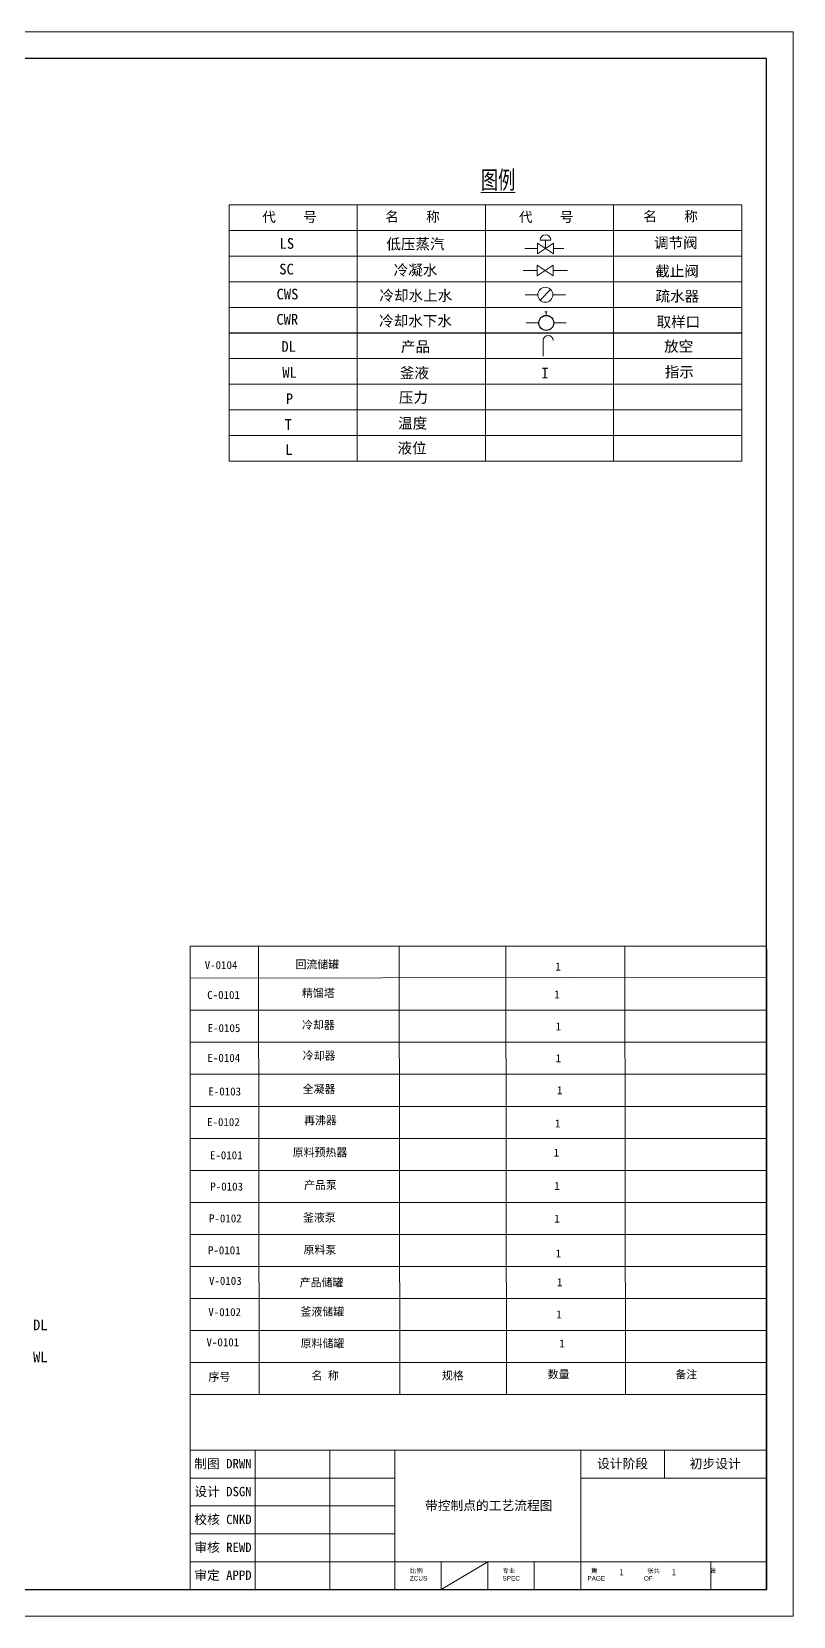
# Model space of a CAD drawing. Header units: millimetres. Extents: x 983 to 1824, y 57 to 651.
# Drawn here: x 1539 to 1824, y 57 to 651 of the extents above; entities that cross this region are included whole.
import ezdxf
from ezdxf.enums import TextEntityAlignment as Align

# ---------------------------------------------------------------- set-up
doc = ezdxf.new("R2010")
doc.units = ezdxf.units.MM
for name, color, linetype, lineweight in [('19-文本', 7, 'Continuous', 25), ('文字', 7, 'Continuous', 15), ('粗实线', 255, 'Continuous', 30), ('细实线', 255, 'Continuous', 15)]:
    doc.layers.add(name, color=color, linetype=linetype, lineweight=lineweight)
doc.layers.add('TK', color=7, linetype='Continuous')
doc.styles.get("Standard").update_dxf_attribs({"font": ''})
doc.styles.add('宋体3', font='', dxfattribs={"height": 3})
doc.styles.get('Standard').set_extended_font_data('SimSun')
doc.styles.get('宋体3').set_extended_font_data('SimSun')

msp = doc.modelspace()

# ---------------------------------------------------------------- linework, layer by layer
at = {"layer": '19-文本'}
msp.add_circle((1731.91, 541.82), 2.81, dxfattribs=at)
at = {"layer": 'TK', "color": 0, "lineweight": 13}
for p, q in [((1728.48, 559.51), (1728.48, 563.51)), ((1728.48, 563.51), (1734.48, 559.51)), ((1734.48, 563.51), (1728.48, 559.51)), ((1734.48, 559.51), (1734.48, 563.51))]:
    msp.add_line(p, q, dxfattribs=at)
at = {"layer": '文字'}
for p, q in [((1824.46, 651), (983.46, 651)), ((1824.46, 57), (1824.46, 651)), ((983.46, 57), (1824.46, 57))]:
    msp.add_line(p, q, dxfattribs=at)
at = {"layer": '粗实线'}
for p, q in [((1814.46, 641), (1008.46, 641)), ((1814.46, 67), (1814.46, 641)), ((1008.46, 67), (1814.46, 67))]:
    msp.add_line(p, q, dxfattribs=at)
at = {"layer": '细实线'}
for p, q in [((1613.13, 586.07), (1805.13, 586.07)), ((1613.13, 538.04), (1613.13, 586.07)), ((1805.13, 586.07), (1805.13, 538.04)), ((1613.13, 576.47), (1805.13, 576.47)), ((1613.13, 566.87), (1805.13, 566.87)), ((1613.13, 557.27), (1805.13, 557.27)), ((1613.13, 547.67), (1805.13, 547.67)), ((1732.31, 545.94), (1731.43, 545.94)), ((1731.91, 544.64), (1731.91, 545.94)), ((1613.13, 538.07), (1805.13, 538.07)), ((1613.13, 538.07), (1805.13, 538.07)), ((1613.13, 538.07), (1805.13, 538.07)), ((1613.13, 538.04), (1805.13, 538.04)), ((1613.13, 538.04), (1805.13, 538.04)), ((1613.13, 490.01), (1613.13, 538.04)), ((1805.13, 538.04), (1805.13, 490.01)), ((1613.13, 528.44), (1805.13, 528.44)), ((1613.13, 518.84), (1805.13, 518.84)), ((1613.13, 509.24), (1805.13, 509.24)), ((1613.13, 499.64), (1805.13, 499.64)), ((1613.13, 490.04), (1805.13, 490.04)), ((1613.13, 490.04), (1805.13, 490.04)), ((1613.13, 490.04), (1805.13, 490.04)), ((1613.13, 490.01), (1805.13, 490.01)), ((1613.13, 490.01), (1805.13, 490.01))]:
    msp.add_line(p, q, dxfattribs=at)
at = {"layer": '细实线', "color": 0, "lineweight": 13}
for p, q in [((1728.63, 567.68), (1728.63, 571.68)), ((1728.63, 571.68), (1734.63, 567.68)), ((1734.63, 571.68), (1728.63, 567.68)), ((1729.63, 572.88), (1733.63, 572.88)), ((1731.63, 569.68), (1731.63, 572.88)), ((1734.63, 567.68), (1734.63, 571.68)), ((1723.85, 569.68), (1726.63, 569.68)), ((1728.63, 569.68), (1726.63, 569.68)), ((1734.63, 569.68), (1738.46, 569.67)), ((1728.48, 561.51), (1723.23, 561.51)), ((1734.48, 561.51), (1739.83, 561.51)), ((1733.56, 554.37), (1729.58, 550.4)), ((1728.76, 552.38), (1724.07, 552.38)), ((1734.38, 552.38), (1739.07, 552.38)), ((1729.1, 541.82), (1724.41, 541.82)), ((1734.72, 541.82), (1739.41, 541.82)), ((1730.69, 529.41), (1730.69, 535.18)), ((1598.51, 296.16), (1598.51, 308.16)), ((1598.51, 308.16), (1814.46, 308.16)), ((1624.36, 140.16), (1624.12, 308.16)), ((1677.09, 140.16), (1676.85, 308.16)), ((1716.97, 140.16), (1716.72, 308.16)), ((1761.57, 140.16), (1761.33, 308.16)), ((1814.46, 308.16), (1814.51, 296.54)), ((1814.51, 307), (1814.51, 67)), ((1598.51, 296.16), (1814.51, 296.54)), ((1598.51, 140.16), (1598.51, 296.16)), ((1598.51, 272.16), (1598.51, 284.28)), ((1598.51, 272.16), (1598.51, 284.16)), ((1598.51, 284.16), (1814.51, 284.16)), ((1598.51, 260.16), (1598.51, 272.16)), ((1598.51, 272.16), (1814.51, 272.16)), ((1598.51, 248.16), (1598.51, 260.16)), ((1598.51, 260.16), (1814.51, 260.16)), ((1598.51, 236.16), (1598.51, 248.16)), ((1598.51, 248.16), (1814.51, 248.16)), ((1598.51, 224.16), (1598.51, 236.16)), ((1598.51, 236.16), (1814.51, 236.16)), ((1598.51, 212.16), (1598.51, 224.16)), ((1598.51, 224.16), (1814.51, 224.16)), ((1598.51, 200.16), (1598.51, 212.16)), ((1598.51, 212.16), (1814.51, 212.16)), ((1598.51, 188.16), (1598.51, 200.16)), ((1598.51, 200.16), (1814.51, 200.16)), ((1598.51, 176.16), (1598.51, 188.16)), ((1598.51, 188.16), (1814.51, 188.16)), ((1598.51, 164.16), (1598.51, 176.16)), ((1598.51, 176.16), (1814.51, 176.16)), ((1598.51, 152.16), (1598.51, 164.16)), ((1598.51, 164.16), (1814.51, 164.16)), ((1598.51, 140.16), (1598.51, 152.16)), ((1598.51, 152.16), (1814.51, 152.16)), ((1598.51, 67), (1814.51, 67))]:
    msp.add_line(p, q, dxfattribs=at)
at = {"layer": '细实线', "color": 0, "lineweight": 13, "ltscale": 6}
for p, q in [((1598.51, 67), (1598.51, 150.61)), ((1598.51, 140.16), (1814.51, 140.16)), ((1814.51, 119.25), (1598.51, 119.25)), ((1622.9, 119.25), (1622.9, 67)), ((1650.77, 67), (1650.77, 119.25)), ((1675.16, 119.25), (1675.16, 67)), ((1744.84, 119.25), (1744.84, 108.8)), ((1744.84, 119.25), (1744.84, 67)), ((1776.19, 108.8), (1776.19, 119.25)), ((1598.51, 108.8), (1675.16, 108.8)), ((1744.84, 108.8), (1814.51, 108.8)), ((1744.84, 108.8), (1776.19, 108.8)), ((1598.51, 98.35), (1675.16, 98.35)), ((1598.51, 87.9), (1675.16, 87.9)), ((1598.51, 77.45), (1814.51, 77.45)), ((1692.58, 77.45), (1692.58, 67)), ((1692.58, 67), (1710, 77.45)), ((1710, 67), (1710, 77.45)), ((1727.42, 77.45), (1727.42, 67)), ((1793.61, 77.45), (1793.61, 67))]:
    msp.add_line(p, q, dxfattribs=at)
at = {"layer": '细实线'}
for points in [[(1661.13, 538.07), (1661.13, 586.07)], [(1709.13, 538.07), (1709.13, 586.07)], [(1757.13, 538.07), (1757.13, 586.07)], [(1661.13, 490.04), (1661.13, 538.04)], [(1709.13, 490.04), (1709.13, 538.04)], [(1757.13, 490.04), (1757.13, 538.04)]]:
    msp.add_lwpolyline(points, dxfattribs=at)
at = {"layer": '细实线', "color": 0, "lineweight": 13}
for centre, radius, start, end in [((1731.63, 572.88), 2, 0, 180), ((1731.57, 552.38), 2.81, 45, 225), ((1731.57, 552.38), 2.81, 225, 45), ((1731.91, 541.82), 2.81, 45, 225), ((1731.91, 541.82), 2.81, 225, 45), ((1732.61, 535.18), 1.92, 0, 180)]:
    msp.add_arc(centre, radius, start, end, dxfattribs=at)

# ---------------------------------------------------------------- texts
at = {"layer": '文字', "insert": (1707.46, 598.79), "char_height": 6.72, "width": 78.1909, "attachment_point": 1}
msp.add_mtext('\\pt53.76;{\\W0.7;\\L图例}', dxfattribs=at)
at = {"layer": '文字', "color": 0, "lineweight": 13, "attachment_point": 1}
for s, width, heights, insert, char_height in [('代    号', 25.8165, [0], (1625.5, 583.39), 3.75), ('名    称', 23.9924, [0], (1671.58, 583.51), 3.75), ('代    号', 23.5631, [0], (1721.65, 583.4), 3.75), ('名    称', 25.6013, [0], (1768.26, 583.68), 3.75), ('\\pi1.0712;C-0101', 14.4441, [0], (1603.82, 291.41), 3), ('\\pi14.311;精馏塔', 41.1409, [0], (1626.07, 292.13), 3), ('\\pi13.824;1', 28.872, [0], (1721.12, 291.6), 3), ('\\pi14.327;冷却器', 41.1409, [0], (1626.07, 280.13), 3), ('\\pi13.824;1', 28.872, [0], (1721.63, 279.64), 3), ('\\pi0.97901;E-0105', 14.4441, [0], (1604.07, 279), 3), ('\\pi0.92035;E-0104', 14.4441, [0], (1604.07, 267.82), 3), ('\\pi14.327;冷却器', 41.1409, [0], (1626.33, 268.66), 3), ('\\pi13.824;1', 28.872, [0], (1721.63, 267.68), 3), ('\\pi14.311;全凝器', 41.1409, [0], (1626.33, 256.14), 3), ('\\pi13.824;1', 28.872, [0], (1722.14, 255.72), 3), ('\\pi0.97901;E-0103', 14.4441, [2.5], (1604.36, 255.24), 3), ('\\pi0.97901;E-0102', 14.4441, [0], (1603.87, 243.77), 3), ('\\pi14.327;再沸器', 41.1409, [0], (1626.85, 244.41), 3), ('\\pi13.824;1', 28.872, [0], (1721.37, 243.25), 3), ('\\pi10.07;原料预热器', 41.1409, [0], (1626.85, 232.41), 3), ('\\pi13.824;1', 28.872, [0], (1720.88, 232.31), 3), ('\\pi1.0628;E-0101', 14.4441, [0], (1604.84, 231.33), 3), ('\\pi14.327;产品泵', 41.1409, [0], (1626.85, 220.15), 3), ('\\pi0.97063;P-0103', 14.4441, [0], (1605.09, 219.61), 3), ('\\pi13.824;1', 28.872, [0], (1721.13, 219.86), 3), ('\\pi14.369;釜液泵', 41.1409, [0], (1626.4, 207.93), 3), ('\\pi0.97063;P-0102', 14.4441, [0], (1604.6, 207.66), 3), ('\\pi13.824;1', 28.872, [0], (1721.13, 207.56), 3), ('\\pi14.378;原料泵', 41.1409, [0], (1626.59, 195.9), 3), ('\\pi1.0544;P-0101', 14.4441, [0], (1604.11, 195.7), 3), ('\\pi13.824;1', 28.872, [0], (1721.63, 194.52), 3), ('\\pi0.95387;V-0103', 14.4441, [0], (1604.6, 184.24), 3), ('\\pi12.165;产品储罐', 41.1409, [0], (1627.37, 183.65), 3), ('\\pi13.824;1', 28.872, [0], (1722.13, 183.73), 3), ('\\pi0.95387;V-0102', 14.4441, [0], (1604.36, 172.53), 3), ('\\pi12.207;釜液储罐', 41.1409, [0], (1627.63, 172.69), 3), ('\\pi13.824;1', 28.872, [0], (1721.88, 171.68), 3), ('\\pi1.0377;V-0101', 14.4441, [0], (1603.58, 161.23), 3), ('\\pi12.216;原料储罐', 41.1409, [0], (1627.69, 160.82), 3), ('\\pi13.824;1', 28.872, [0], (1723, 160.78), 3), ('序号', 9.6254, [0], (1605.37, 148.25), 3), ('\\pi12.461;名 称', 35.2115, [3.25], (1631.52, 148.71), 3), ('\\pi8.3564;规格', 24.925, [0], (1684.46, 148.71), 3), ('\\pi11.138;数量', 30.4881, [0], (1721.3, 149.17), 3), ('\\pi14.424;备注', 36.9938, [0], (1765.85, 149.16), 3)]:
    msp.add_mtext_dynamic_manual_height_columns(s, width=width, gutter_width=12.5, heights=heights, dxfattribs=dict(at, insert=insert, char_height=char_height))
at = {"layer": '文字', "color": 0, "lineweight": 13, "char_height": 3.5001, "attachment_point": 5}
for s, insert, width in [('\\pt15.07001;{\\fSimSun|b0|i0|c134|p2;制图 DRWN}', (1610.79, 114.02), 36.1204), ('\\pt15.07;{\\fSimSun|b0|i0|c134|p2;设计阶段}', (1760.5, 114.02), 24.7398), ('\\pt15.07;{\\fSimSun|b0|i0|c134|p2;初步设计}', (1795.2, 114.02), 24.7398), ('\\pt15.07001;{\\fSimSun|b0|i0|c134|p2;设计 DSGN}', (1610.79, 103.57), 38.0562), ('\\pt15.07;{\\fSimSun|b0|i0|c134|p2;校核 CNKD}', (1610.79, 93.11), 22.2936), ('\\pt8.7503;{\\fSimSun|b0|i0|c134|p2;带控制点的工艺流程图}', (1710.36, 98.34), 59.0034), ('\\pt15.07;{\\fSimSun|b0|i0|c134|p2;审核 REWD}', (1610.79, 82.66), 22.2936), ('{\\fSimSun|b0|i0|c134|p2;审定 APPD}', (1610.79, 72.21), 38.8858)]:
    msp.add_mtext(s, dxfattribs=dict(at, insert=insert, width=width))
at = {"layer": '文字', "color": 0, "lineweight": 13, "attachment_point": 1, "style": '宋体3'}
for s, insert, char_height, width in [('比例\\P{\\fArial|b0|i0|c0|p32;ZCUS}', (1680.84, 74.94), 1.7032, 8.4782), ('专业\\P{\\fArial|b0|i0|c0|p32;SPEC}', (1715.53, 74.94), 1.7032, 8.4782), (' 第              张共              张\\P{\\fArial|b0|i0|c0|p32;PAGE                      OF}', (1747.34, 74.94), 1.7032, 65.8986), ('1           1', (1759.29, 74.73), 2.4, 24.5433)]:
    msp.add_mtext(s, dxfattribs=dict(at, insert=insert, char_height=char_height, width=width))
at = {"layer": '细实线', "color": 0, "lineweight": 13}
for s, p in [('LS', (1634.73, 571.62)), ('低压蒸汽', (1682.92, 571.4)), ('调节阀', (1780.47, 571.88)), ('SC', (1634.61, 562)), ('冷凝水', (1682.92, 561.63)), ('截止阀', (1780.88, 561.25)), ('CWS', (1634.96, 552.65)), ('冷却水上水', (1683.04, 552.1)), ('疏水器', (1781.02, 551.88)), ('CWR', (1634.89, 543.17)), ('冷却水下水', (1682.92, 542.57)), ('取样口', (1781.4, 542.19)), ('DL', (1635.41, 532.99)), ('产品', (1682.92, 532.92)), ('放空', (1781.52, 533.05)), ('WL', (1635.75, 523.3)), ('釜液', (1682.49, 523.06)), ('I', (1731.48, 523.02)), ('指示', (1781.76, 523.44)), ('P', (1635.71, 513.4)), ('压力', (1682.14, 513.89)), ('T', (1635.26, 503.75)), ('温度', (1681.85, 504.23)), ('L', (1635.5, 494.35)), ('液位', (1681.63, 494.92)), ('DL', (1542.36, 166.24)), ('WL', (1542.36, 154.24))]:
    msp.add_text(s, height=4, dxfattribs=at).set_placement(p, align=Align.MIDDLE_CENTER)
at = {"layer": '细实线', "color": 0, "lineweight": 13, "char_height": 3, "attachment_point": 1}
for s, width, insert in [('\\pi12.375;回流储罐', 41.1409, (1625.58, 302.86)), ('\\pi0.89521;V-0104', 14.4441, (1603.07, 302.6)), ('\\pi13.824;1', 28.872, (1721.52, 302.07))]:
    msp.add_mtext_dynamic_manual_height_columns(s, width=width, gutter_width=12.5, heights=[0], dxfattribs=dict(at, insert=insert))

doc.saveas('drawing.dxf')
